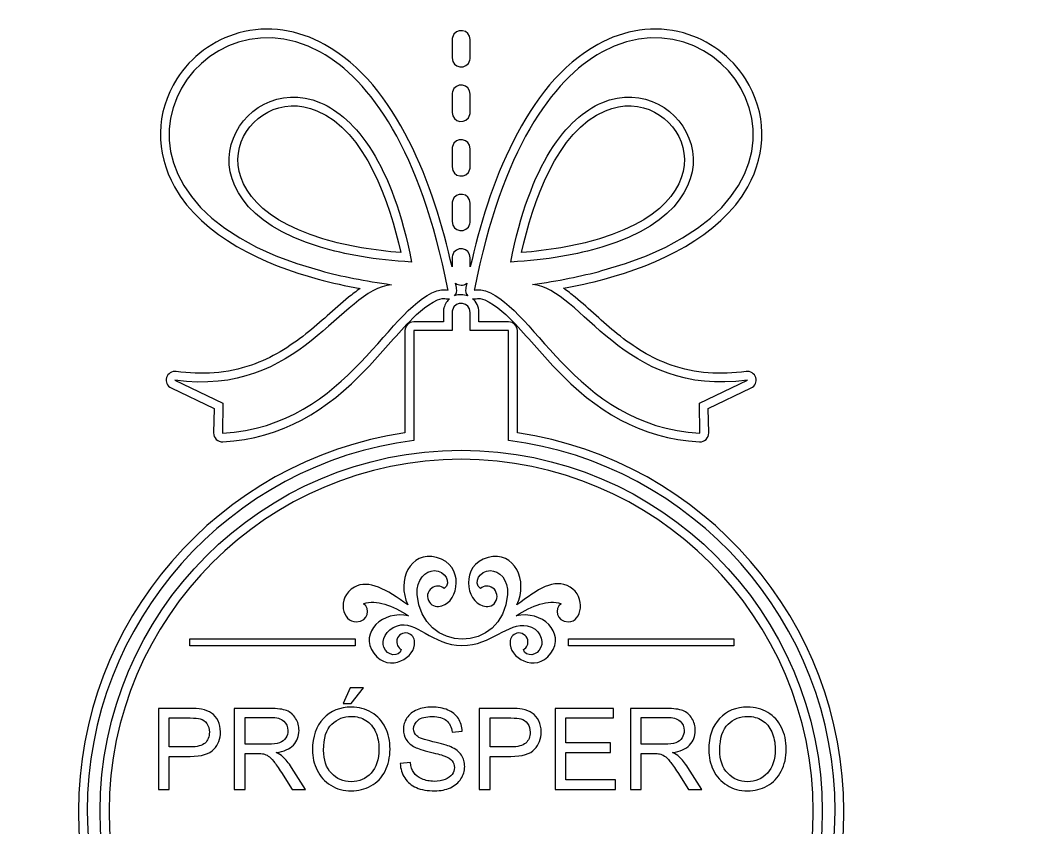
# Model space of a CAD drawing. Header units: centimetres. Extents: x -56 to 56, y -46 to 46.
# Drawn here: x 33.35 to 44.69, y 8.35 to 17.31 of the extents above; entities that cross this region are included whole.
import ezdxf

# ---------------------------------------------------------------- set-up
doc = ezdxf.new("R2010")
doc.units = ezdxf.units.CM
doc.header["$MEASUREMENT"] = 0
doc.layers.add('Camada 1', color=7, linetype='Continuous')

msp = doc.modelspace()

# ---------------------------------------------------------------- linework, layer by layer
at = {"layer": 'Camada 1', "color": 250, "lineweight": 20}
msp.add_open_spline([(28.02574, -1.15384), (40.15826, -1.15384), (43.06602, -1.15388), (56.02575, -1.15388), (56.02575, -1.15388), (56.02575, -1.15388), (56.02575, 32.84612), (56.02575, 32.84612), (56.02575, 32.84612), (43.05091, 32.84612), (40.18961, 32.84612), (28.02574, 32.84612), (28.02574, 32.84612), (26.98292, 32.84612), (25.91856, 32.84612), (24.87574, 32.84612), (24.87574, 32.84612), (24.87574, 32.84612), (23.37574, 32.84612), (23.37574, 32.84612), (23.37574, 32.84612), (23.37574, 32.84612), (23.37574, 32.54614), (23.37574, 32.54614), (23.37574, 32.54614), (23.37574, 32.54614), (18.97574, 32.54614), (18.97574, 32.54614), (18.97574, 32.54614), (18.97574, 32.54614), (18.97574, 32.84612), (18.97574, 32.84612), (18.97574, 32.84612), (18.97574, 32.84612), (17.47574, 32.84612), (17.47574, 32.84612), (17.47574, 32.84612), (17.47574, 32.84612), (17.47574, -1.15384), (17.47574, -1.15384), (17.47574, -1.15384), (17.47574, -1.15384), (18.97574, -1.15384), (18.97574, -1.15384), (18.97574, -1.15384), (18.97574, -1.15384), (18.97574, -0.85386), (18.97574, -0.85386), (18.97574, -0.85386), (18.97574, -0.85386), (23.37574, -0.85386), (23.37574, -0.85386), (23.37574, -0.85386), (23.37574, -0.85386), (23.37574, -1.15384), (23.37574, -1.15384), (23.37574, -1.15384), (23.37574, -1.15384), (24.87574, -1.15384), (24.87574, -1.15384), (24.87574, -1.15384), (25.91856, -1.15384), (26.98292, -1.15384), (28.02574, -1.15384)], degree=3, knots=[0, 0, 0, 0, 0.05882353, 0.05882353, 0.05882353, 0.05882353, 0.11764706, 0.11764706, 0.11764706, 0.11764706, 0.17647059, 0.17647059, 0.17647059, 0.17647059, 0.23529412, 0.23529412, 0.23529412, 0.23529412, 0.29411765, 0.29411765, 0.29411765, 0.29411765, 0.35294118, 0.35294118, 0.35294118, 0.35294118, 0.41176471, 0.41176471, 0.41176471, 0.41176471, 0.47058824, 0.47058824, 0.47058824, 0.47058824, 0.52941176, 0.52941176, 0.52941176, 0.52941176, 0.58823529, 0.58823529, 0.58823529, 0.58823529, 0.64705882, 0.64705882, 0.64705882, 0.64705882, 0.70588235, 0.70588235, 0.70588235, 0.70588235, 0.76470588, 0.76470588, 0.76470588, 0.76470588, 0.82352941, 0.82352941, 0.82352941, 0.82352941, 0.88235294, 0.88235294, 0.88235294, 0.88235294, 1, 1, 1, 1], dxfattribs=at)
at = {"layer": 'Camada 1', "color": 114}
for points, knots in [([(36.6765, 16.95901), (37.23319, 16.65184), (37.78789, 15.86769), (38.09185, 14.32757), (38.09185, 14.32757), (38.09264, 14.32367), (38.09341, 14.31978), (38.09417, 14.31587), (38.09417, 14.31587), (38.06994, 14.31736), (38.04586, 14.31893), (38.02195, 14.32056), (38.02195, 14.32056), (37.44649, 14.2091), (37.00899, 12.80473), (35.5881, 12.72793), (35.5881, 12.72793), (35.5881, 12.72793), (35.59469, 13.06092), (35.59469, 13.06092), (35.59469, 13.06092), (35.59469, 13.06092), (35.06131, 13.31606), (35.06131, 13.31606), (35.06131, 13.31606), (36.44869, 13.12064), (36.90966, 14.32378), (37.46726, 14.37614), (37.46726, 14.37614), (37.17384, 14.41567), (36.91128, 14.46858), (36.6765, 14.53198), (36.6765, 14.53198), (33.76355, 15.31852), (35.22633, 17.75909), (36.6765, 16.95901)], [0, 0, 0, 0, 0.1, 0.1, 0.1, 0.1, 0.2, 0.2, 0.2, 0.2, 0.3, 0.3, 0.3, 0.3, 0.4, 0.4, 0.4, 0.4, 0.5, 0.5, 0.5, 0.5, 0.6, 0.6, 0.6, 0.6, 0.7, 0.7, 0.7, 0.7, 0.8, 0.8, 0.8, 0.8, 1, 1, 1, 1]), ([(39.80375, 16.95901), (41.25392, 17.75909), (42.71665, 15.31852), (39.80375, 14.53198), (39.80375, 14.53198), (39.57384, 14.46985), (39.31728, 14.41785), (39.03117, 14.37859), (39.03117, 14.37859), (39.58675, 14.32608), (40.03156, 13.12064), (41.41894, 13.31606), (41.41894, 13.31606), (41.41894, 13.31606), (40.88557, 13.06092), (40.88557, 13.06092), (40.88557, 13.06092), (40.88557, 13.06092), (40.89216, 12.72793), (40.89216, 12.72793), (40.89216, 12.72793), (39.47129, 12.80473), (39.03376, 14.20909), (38.45831, 14.32056), (38.45831, 14.32056), (38.43439, 14.31893), (38.41032, 14.31736), (38.3861, 14.31587), (38.3861, 14.31587), (38.38684, 14.31978), (38.38763, 14.32367), (38.3884, 14.32757), (38.3884, 14.32757), (38.69239, 15.86769), (39.24702, 16.65189), (39.80375, 16.95901)], [0, 0, 0, 0, 0.1, 0.1, 0.1, 0.1, 0.2, 0.2, 0.2, 0.2, 0.3, 0.3, 0.3, 0.3, 0.4, 0.4, 0.4, 0.4, 0.5, 0.5, 0.5, 0.5, 0.6, 0.6, 0.6, 0.6, 0.7, 0.7, 0.7, 0.7, 0.8, 0.8, 0.8, 0.8, 1, 1, 1, 1]), ([(39.377, 14.33614), (39.42193, 14.30501), (39.46475, 14.27121), (39.50539, 14.23751), (39.50539, 14.23751), (39.66475, 14.10539), (39.81154, 13.95981), (39.9737, 13.82999), (39.9737, 13.82999), (40.15604, 13.68399), (40.34939, 13.56156), (40.57083, 13.48366), (40.57083, 13.48366), (40.84232, 13.38816), (41.12151, 13.37201), (41.40545, 13.41199), (41.40545, 13.41199), (41.45313, 13.41873), (41.4978, 13.39018), (41.51171, 13.34405), (41.51171, 13.34405), (41.52561, 13.29794), (41.50421, 13.24944), (41.46076, 13.22864), (41.46076, 13.22864), (41.46076, 13.22864), (40.98367, 13.00044), (40.98367, 13.00044), (40.98367, 13.00044), (40.98367, 13.00044), (40.98905, 12.72985), (40.98905, 12.72985), (40.98905, 12.72985), (40.9896, 12.70194), (40.97957, 12.67767), (40.95951, 12.65826), (40.95951, 12.65826), (40.9394, 12.63885), (40.91484, 12.62967), (40.88693, 12.63118), (40.88693, 12.63118), (40.22123, 12.66716), (39.73709, 12.97574), (39.28825, 13.4442), (39.28825, 13.4442), (39.12486, 13.61474), (38.97597, 13.79909), (38.81204, 13.968), (38.81204, 13.968), (38.7197, 14.06313), (38.58622, 14.19127), (38.45134, 14.22297), (38.45134, 14.22297), (38.43155, 14.22165), (38.41176, 14.22037), (38.39196, 14.21916), (38.39196, 14.21916), (38.38338, 14.21864), (38.37505, 14.21914), (38.36707, 14.22066), (38.36707, 14.22066), (38.40923, 14.1872), (38.43806, 14.13543), (38.43806, 14.06776), (38.43806, 14.06776), (38.43806, 14.06776), (38.43806, 13.96264), (38.43806, 13.96264), (38.43806, 13.96264), (38.43806, 13.96264), (38.76716, 13.96264), (38.76716, 13.96264), (38.76716, 13.96264), (38.82051, 13.96264), (38.86404, 13.91911), (38.86404, 13.86575), (38.86404, 13.86575), (38.86404, 13.86575), (38.86404, 12.73086), (38.86404, 12.73086), (38.86404, 12.73086), (40.93507, 12.42425), (42.4899, 10.63106), (42.4899, 8.52695), (42.4899, 8.52695), (42.4899, 6.18614), (40.58093, 4.27714), (38.2401, 4.27714), (38.2401, 4.27714), (35.89931, 4.27714), (33.99038, 6.18618), (33.99038, 8.52695), (33.99038, 8.52695), (33.99038, 10.63106), (35.54525, 12.42433), (37.6163, 12.73088), (37.6163, 12.73088), (37.6163, 12.73088), (37.6163, 13.86575), (37.6163, 13.86575), (37.6163, 13.86575), (37.6163, 13.91911), (37.65983, 13.96264), (37.7132, 13.96264), (37.7132, 13.96264), (37.7132, 13.96264), (38.04227, 13.96264), (38.04227, 13.96264), (38.04227, 13.96264), (38.04227, 13.96264), (38.04227, 14.06776), (38.04227, 14.06776), (38.04227, 14.06776), (38.04227, 14.08392), (38.04429, 14.09932), (38.04795, 14.11502), (38.04795, 14.11502), (38.04831, 14.11647), (38.04862, 14.1177), (38.04903, 14.11914), (38.04903, 14.11914), (38.06137, 14.16324), (38.08397, 14.19677), (38.11226, 14.2205), (38.11226, 14.2205), (38.10456, 14.21911), (38.09655, 14.21867), (38.08829, 14.21916), (38.08829, 14.21916), (38.0685, 14.22037), (38.04871, 14.22165), (38.02891, 14.22297), (38.02891, 14.22297), (37.89404, 14.1913), (37.76055, 14.06314), (37.66823, 13.96802), (37.66823, 13.96802), (37.50431, 13.79909), (37.3554, 13.61474), (37.19202, 13.44422), (37.19202, 13.44422), (36.74319, 12.97577), (36.25902, 12.66716), (35.59332, 12.63118), (35.59332, 12.63118), (35.56543, 12.62967), (35.54085, 12.63885), (35.52075, 12.65826), (35.52075, 12.65826), (35.50068, 12.67767), (35.49066, 12.70194), (35.49122, 12.72985), (35.49122, 12.72985), (35.49122, 12.72985), (35.49659, 13.00044), (35.49659, 13.00044), (35.49659, 13.00044), (35.49659, 13.00044), (35.0195, 13.22864), (35.0195, 13.22864), (35.0195, 13.22864), (34.97606, 13.24944), (34.95465, 13.29794), (34.96855, 13.34405), (34.96855, 13.34405), (34.98247, 13.39018), (35.02714, 13.41873), (35.07481, 13.41199), (35.07481, 13.41199), (35.35974, 13.37187), (35.63963, 13.38832), (35.91222, 13.48336), (35.91222, 13.48336), (36.13538, 13.56117), (36.33082, 13.68352), (36.51542, 13.82924), (36.51542, 13.82924), (36.67953, 13.95879), (36.82851, 14.10408), (36.98989, 14.23596), (36.98989, 14.23596), (37.03059, 14.2692), (37.07343, 14.30256), (37.11835, 14.33336), (37.11835, 14.33336), (36.96128, 14.36223), (36.80525, 14.39686), (36.65126, 14.43845), (36.65126, 14.43845), (36.0594, 14.59826), (35.37189, 14.90274), (35.05689, 15.4629), (35.05689, 15.4629), (34.84239, 15.84437), (34.8454, 16.29053), (35.08219, 16.66091), (35.08219, 16.66091), (35.24099, 16.90933), (35.48804, 17.09321), (35.77238, 17.17204), (35.77238, 17.17204), (36.09648, 17.2619), (36.43131, 17.20493), (36.72331, 17.04385), (36.72331, 17.04385), (37.53296, 16.59714), (37.93902, 15.46235), (38.13917, 14.57254), (38.13917, 14.57254), (38.13917, 14.57254), (38.13917, 14.67363), (38.13917, 14.67363), (38.13917, 14.67363), (38.13917, 14.68259), (38.14029, 14.69034), (38.14231, 14.69887), (38.14231, 14.69887), (38.17488, 14.8151), (38.34118, 14.78927), (38.34118, 14.67363), (38.34118, 14.67363), (38.34118, 14.67363), (38.34118, 14.57291), (38.34118, 14.57291), (38.34118, 14.57291), (38.54136, 15.46268), (38.94741, 16.59725), (39.75695, 17.04385), (39.75695, 17.04385), (40.04894, 17.20493), (40.38379, 17.26187), (40.70789, 17.17204), (40.70789, 17.17204), (40.9922, 17.09321), (41.23923, 16.90933), (41.39805, 16.66091), (41.39805, 16.66091), (41.63483, 16.29053), (41.63785, 15.84438), (41.42335, 15.46291), (41.42335, 15.46291), (41.10836, 14.90277), (40.42084, 14.59826), (39.829, 14.43845), (39.829, 14.43845), (39.67994, 14.39816), (39.52895, 14.36444), (39.377, 14.33614)], [0, 0, 0, 0, 0.01587302, 0.01587302, 0.01587302, 0.01587302, 0.03174603, 0.03174603, 0.03174603, 0.03174603, 0.04761905, 0.04761905, 0.04761905, 0.04761905, 0.06349206, 0.06349206, 0.06349206, 0.06349206, 0.07936508, 0.07936508, 0.07936508, 0.07936508, 0.0952381, 0.0952381, 0.0952381, 0.0952381, 0.11111111, 0.11111111, 0.11111111, 0.11111111, 0.12698413, 0.12698413, 0.12698413, 0.12698413, 0.14285714, 0.14285714, 0.14285714, 0.14285714, 0.15873016, 0.15873016, 0.15873016, 0.15873016, 0.17460317, 0.17460317, 0.17460317, 0.17460317, 0.19047619, 0.19047619, 0.19047619, 0.19047619, 0.20634921, 0.20634921, 0.20634921, 0.20634921, 0.22222222, 0.22222222, 0.22222222, 0.22222222, 0.23809524, 0.23809524, 0.23809524, 0.23809524, 0.25396825, 0.25396825, 0.25396825, 0.25396825, 0.26984127, 0.26984127, 0.26984127, 0.26984127, 0.28571429, 0.28571429, 0.28571429, 0.28571429, 0.3015873, 0.3015873, 0.3015873, 0.3015873, 0.31746032, 0.31746032, 0.31746032, 0.31746032, 0.33333333, 0.33333333, 0.33333333, 0.33333333, 0.34920635, 0.34920635, 0.34920635, 0.34920635, 0.36507937, 0.36507937, 0.36507937, 0.36507937, 0.38095238, 0.38095238, 0.38095238, 0.38095238, 0.3968254, 0.3968254, 0.3968254, 0.3968254, 0.41269841, 0.41269841, 0.41269841, 0.41269841, 0.42857143, 0.42857143, 0.42857143, 0.42857143, 0.44444444, 0.44444444, 0.44444444, 0.44444444, 0.46031746, 0.46031746, 0.46031746, 0.46031746, 0.47619048, 0.47619048, 0.47619048, 0.47619048, 0.49206349, 0.49206349, 0.49206349, 0.49206349, 0.50793651, 0.50793651, 0.50793651, 0.50793651, 0.52380952, 0.52380952, 0.52380952, 0.52380952, 0.53968254, 0.53968254, 0.53968254, 0.53968254, 0.55555556, 0.55555556, 0.55555556, 0.55555556, 0.57142857, 0.57142857, 0.57142857, 0.57142857, 0.58730159, 0.58730159, 0.58730159, 0.58730159, 0.6031746, 0.6031746, 0.6031746, 0.6031746, 0.61904762, 0.61904762, 0.61904762, 0.61904762, 0.63492063, 0.63492063, 0.63492063, 0.63492063, 0.65079365, 0.65079365, 0.65079365, 0.65079365, 0.66666667, 0.66666667, 0.66666667, 0.66666667, 0.68253968, 0.68253968, 0.68253968, 0.68253968, 0.6984127, 0.6984127, 0.6984127, 0.6984127, 0.71428571, 0.71428571, 0.71428571, 0.71428571, 0.73015873, 0.73015873, 0.73015873, 0.73015873, 0.74603175, 0.74603175, 0.74603175, 0.74603175, 0.76190476, 0.76190476, 0.76190476, 0.76190476, 0.77777778, 0.77777778, 0.77777778, 0.77777778, 0.79365079, 0.79365079, 0.79365079, 0.79365079, 0.80952381, 0.80952381, 0.80952381, 0.80952381, 0.82539683, 0.82539683, 0.82539683, 0.82539683, 0.84126984, 0.84126984, 0.84126984, 0.84126984, 0.85714286, 0.85714286, 0.85714286, 0.85714286, 0.87301587, 0.87301587, 0.87301587, 0.87301587, 0.88888889, 0.88888889, 0.88888889, 0.88888889, 0.9047619, 0.9047619, 0.9047619, 0.9047619, 0.92063492, 0.92063492, 0.92063492, 0.92063492, 0.93650794, 0.93650794, 0.93650794, 0.93650794, 0.95238095, 0.95238095, 0.95238095, 0.95238095, 0.96825397, 0.96825397, 0.96825397, 0.96825397, 1, 1, 1, 1]), ([(38.14231, 17.12271), (38.17488, 17.23888), (38.34118, 17.21303), (38.34118, 17.09747), (38.34118, 17.09747), (38.34118, 17.09747), (38.34118, 16.89546), (38.34118, 16.89546), (38.34118, 16.89546), (38.34118, 16.88651), (38.34003, 16.87877), (38.33795, 16.87022), (38.33795, 16.87022), (38.30546, 16.75405), (38.13917, 16.77997), (38.13917, 16.89546), (38.13917, 16.89546), (38.13917, 16.89546), (38.13917, 17.09747), (38.13917, 17.09747), (38.13917, 17.09747), (38.13917, 17.10641), (38.14029, 17.11415), (38.14231, 17.12271)], [0, 0, 0, 0, 0.14285714, 0.14285714, 0.14285714, 0.14285714, 0.28571429, 0.28571429, 0.28571429, 0.28571429, 0.42857143, 0.42857143, 0.42857143, 0.42857143, 0.57142857, 0.57142857, 0.57142857, 0.57142857, 0.71428571, 0.71428571, 0.71428571, 0.71428571, 1, 1, 1, 1]), ([(36.6765, 14.79254), (36.94842, 14.71069), (37.28246, 14.65162), (37.69009, 14.62664), (37.69009, 14.62664), (37.47593, 15.71907), (37.06949, 16.23228), (36.6765, 16.39751), (36.6765, 16.39751), (35.77301, 16.77729), (34.94122, 15.31464), (36.6765, 14.79254)], [0, 0, 0, 0, 0.25, 0.25, 0.25, 0.25, 0.5, 0.5, 0.5, 0.5, 1, 1, 1, 1]), ([(39.80375, 14.79254), (41.53905, 15.31464), (40.70726, 16.77729), (39.80375, 16.39751), (39.80375, 16.39751), (39.41075, 16.23228), (39.00435, 15.71907), (38.79017, 14.62664), (38.79017, 14.62664), (39.19789, 14.65162), (39.53186, 14.71069), (39.80375, 14.79254)], [0, 0, 0, 0, 0.25, 0.25, 0.25, 0.25, 0.5, 0.5, 0.5, 0.5, 1, 1, 1, 1]), ([(37.5691, 14.73237), (37.4467, 15.28747), (37.17869, 16.08131), (36.63895, 16.30818), (36.63895, 16.30818), (35.85228, 16.63891), (35.10958, 15.3652), (36.70442, 14.88531), (36.70442, 14.88531), (36.98274, 14.80156), (37.27801, 14.75612), (37.5691, 14.73237)], [0, 0, 0, 0, 0.25, 0.25, 0.25, 0.25, 0.5, 0.5, 0.5, 0.5, 1, 1, 1, 1]), ([(38.14231, 16.51675), (38.17488, 16.63296), (38.34118, 16.60706), (38.34118, 16.49157), (38.34118, 16.49157), (38.34118, 16.49157), (38.34118, 16.28956), (38.34118, 16.28956), (38.34118, 16.28956), (38.34118, 16.28063), (38.34003, 16.27287), (38.33795, 16.26432), (38.33795, 16.26432), (38.30546, 16.1481), (38.13917, 16.17395), (38.13917, 16.28956), (38.13917, 16.28956), (38.13917, 16.28956), (38.13917, 16.49157), (38.13917, 16.49157), (38.13917, 16.49157), (38.13917, 16.50047), (38.14029, 16.50825), (38.14231, 16.51675)], [0, 0, 0, 0, 0.14285714, 0.14285714, 0.14285714, 0.14285714, 0.28571429, 0.28571429, 0.28571429, 0.28571429, 0.42857143, 0.42857143, 0.42857143, 0.42857143, 0.57142857, 0.57142857, 0.57142857, 0.57142857, 0.71428571, 0.71428571, 0.71428571, 0.71428571, 1, 1, 1, 1]), ([(38.91115, 14.73237), (39.20227, 14.75612), (39.49753, 14.80156), (39.77582, 14.88531), (39.77582, 14.88531), (41.37068, 15.3652), (40.628, 16.63891), (39.8413, 16.30818), (39.8413, 16.30818), (39.30159, 16.08131), (39.03357, 15.28747), (38.91115, 14.73237)], [0, 0, 0, 0, 0.25, 0.25, 0.25, 0.25, 0.5, 0.5, 0.5, 0.5, 1, 1, 1, 1]), ([(38.14231, 15.9108), (38.17488, 16.02694), (38.34118, 16.00111), (38.34118, 15.88557), (38.34118, 15.88557), (38.34118, 15.88557), (38.34118, 15.68354), (38.34118, 15.68354), (38.34118, 15.68354), (38.34118, 15.67468), (38.34003, 15.66684), (38.33795, 15.65831), (38.33795, 15.65831), (38.30546, 15.54215), (38.13917, 15.56806), (38.13917, 15.68354), (38.13917, 15.68354), (38.13917, 15.68354), (38.13917, 15.88557), (38.13917, 15.88557), (38.13917, 15.88557), (38.13917, 15.89448), (38.14029, 15.90224), (38.14231, 15.9108)], [0, 0, 0, 0, 0.14285714, 0.14285714, 0.14285714, 0.14285714, 0.28571429, 0.28571429, 0.28571429, 0.28571429, 0.42857143, 0.42857143, 0.42857143, 0.42857143, 0.57142857, 0.57142857, 0.57142857, 0.57142857, 0.71428571, 0.71428571, 0.71428571, 0.71428571, 1, 1, 1, 1]), ([(38.14231, 15.30489), (38.17488, 15.42106), (38.34118, 15.39516), (38.34118, 15.27967), (38.34118, 15.27967), (38.34118, 15.27967), (38.34118, 15.07765), (38.34118, 15.07765), (38.34118, 15.07765), (38.34118, 15.06869), (38.34003, 15.06096), (38.33795, 15.05242), (38.33795, 15.05242), (38.30546, 14.93625), (38.13917, 14.96202), (38.13917, 15.07765), (38.13917, 15.07765), (38.13917, 15.07765), (38.13917, 15.27967), (38.13917, 15.27967), (38.13917, 15.27967), (38.13917, 15.28854), (38.14029, 15.29634), (38.14231, 15.30489)], [0, 0, 0, 0, 0.14285714, 0.14285714, 0.14285714, 0.14285714, 0.28571429, 0.28571429, 0.28571429, 0.28571429, 0.42857143, 0.42857143, 0.42857143, 0.42857143, 0.57142857, 0.57142857, 0.57142857, 0.57142857, 0.71428571, 0.71428571, 0.71428571, 0.71428571, 1, 1, 1, 1]), ([(38.31457, 14.25052), (38.31457, 14.25052), (38.31325, 14.25199), (38.31325, 14.25199), (38.31325, 14.25199), (38.29283, 14.27529), (38.28507, 14.30395), (38.29099, 14.33433), (38.29099, 14.33433), (38.29176, 14.33834), (38.29256, 14.34234), (38.29334, 14.34633), (38.29334, 14.34633), (38.29334, 14.34633), (38.3024, 14.39148), (38.3024, 14.39148), (38.3024, 14.39148), (38.26602, 14.36324), (38.21336, 14.36536), (38.17776, 14.39199), (38.17776, 14.39199), (38.17776, 14.39199), (38.18691, 14.34633), (38.18691, 14.34633), (38.18691, 14.34633), (38.18771, 14.34234), (38.18849, 14.33834), (38.18927, 14.33433), (38.18927, 14.33433), (38.19516, 14.30414), (38.18753, 14.27568), (38.16741, 14.25247), (38.16741, 14.25247), (38.21459, 14.26988), (38.26785, 14.26858), (38.31457, 14.25052)], [0, 0, 0, 0, 0.1, 0.1, 0.1, 0.1, 0.2, 0.2, 0.2, 0.2, 0.3, 0.3, 0.3, 0.3, 0.4, 0.4, 0.4, 0.4, 0.5, 0.5, 0.5, 0.5, 0.6, 0.6, 0.6, 0.6, 0.7, 0.7, 0.7, 0.7, 0.8, 0.8, 0.8, 0.8, 1, 1, 1, 1]), ([(38.34118, 14.06776), (38.34118, 14.06776), (38.34118, 13.86575), (38.34118, 13.86575), (38.34118, 13.86575), (38.34118, 13.86575), (38.76716, 13.86575), (38.76716, 13.86575), (38.76716, 13.86575), (38.76716, 13.86575), (38.76716, 12.64642), (38.76716, 12.64642), (38.76716, 12.64642), (40.80725, 12.3861), (42.39301, 10.6358), (42.39301, 8.52695), (42.39301, 8.52695), (42.39301, 6.23963), (40.52746, 4.37403), (38.2401, 4.37403), (38.2401, 4.37403), (35.9528, 4.37403), (34.08727, 6.23963), (34.08727, 8.52695), (34.08727, 8.52695), (34.08727, 10.63584), (35.67308, 12.38617), (37.7132, 12.64643), (37.7132, 12.64643), (37.7132, 12.64643), (37.7132, 13.86575), (37.7132, 13.86575), (37.7132, 13.86575), (37.7132, 13.86575), (38.13917, 13.86575), (38.13917, 13.86575), (38.13917, 13.86575), (38.13917, 13.86575), (38.13917, 14.06776), (38.13917, 14.06776), (38.13917, 14.06776), (38.13917, 14.07669), (38.14029, 14.08443), (38.14231, 14.09298), (38.14231, 14.09298), (38.17488, 14.20915), (38.34118, 14.18325), (38.34118, 14.06776)], [0, 0, 0, 0, 0.07692308, 0.07692308, 0.07692308, 0.07692308, 0.15384615, 0.15384615, 0.15384615, 0.15384615, 0.23076923, 0.23076923, 0.23076923, 0.23076923, 0.30769231, 0.30769231, 0.30769231, 0.30769231, 0.38461538, 0.38461538, 0.38461538, 0.38461538, 0.46153846, 0.46153846, 0.46153846, 0.46153846, 0.53846154, 0.53846154, 0.53846154, 0.53846154, 0.61538462, 0.61538462, 0.61538462, 0.61538462, 0.69230769, 0.69230769, 0.69230769, 0.69230769, 0.76923077, 0.76923077, 0.76923077, 0.76923077, 0.84615385, 0.84615385, 0.84615385, 0.84615385, 1, 1, 1, 1]), ([(38.2401, 12.53692), (36.03186, 12.53692), (34.23022, 10.73515), (34.23022, 8.52695), (34.23022, 8.52695), (34.23022, 6.31874), (36.03186, 4.51698), (38.2401, 4.51698), (38.2401, 4.51698), (40.44834, 4.51698), (42.25007, 6.31871), (42.25007, 8.52695), (42.25007, 8.52695), (42.25007, 10.73519), (40.44834, 12.53692), (38.2401, 12.53692)], [0, 0, 0, 0, 0.2, 0.2, 0.2, 0.2, 0.4, 0.4, 0.4, 0.4, 0.6, 0.6, 0.6, 0.6, 1, 1, 1, 1]), ([(38.2401, 12.43631), (40.39282, 12.43631), (42.14948, 10.67964), (42.14948, 8.52695), (42.14948, 8.52695), (42.14948, 6.37423), (40.39282, 4.61756), (38.2401, 4.61756), (38.2401, 4.61756), (36.08741, 4.61756), (34.3308, 6.37428), (34.3308, 8.52695), (34.3308, 8.52695), (34.3308, 10.67962), (36.08741, 12.43631), (38.2401, 12.43631)], [0, 0, 0, 0, 0.2, 0.2, 0.2, 0.2, 0.4, 0.4, 0.4, 0.4, 0.6, 0.6, 0.6, 0.6, 1, 1, 1, 1]), ([(38.75572, 10.93619), (38.76966, 11.10014), (38.65947, 11.2001), (38.56496, 11.20077), (38.56496, 11.20077), (38.44335, 11.20169), (38.37114, 11.06628), (38.45465, 11.0027), (38.45465, 11.0027), (38.49332, 11.03442), (38.54564, 11.04066), (38.59255, 11.00727), (38.59255, 11.00727), (38.63942, 10.97389), (38.65323, 10.89664), (38.61918, 10.84885), (38.61918, 10.84885), (38.58506, 10.801), (38.52925, 10.78951), (38.48105, 10.81069), (38.48105, 10.81069), (38.29555, 10.85441), (38.22141, 11.26302), (38.53981, 11.34579), (38.53981, 11.34579), (38.83442, 11.42239), (38.98769, 11.08964), (38.85806, 10.82003), (38.85806, 10.82003), (39.0919, 10.99076), (39.26759, 11.12304), (39.44984, 11.0175), (39.44984, 11.0175), (39.63211, 10.91205), (39.57862, 10.62583), (39.43306, 10.63139), (39.43306, 10.63139), (39.28764, 10.63699), (39.27643, 10.77689), (39.34916, 10.83284), (39.34916, 10.83284), (39.20778, 10.88276), (39.03209, 10.8134), (38.85063, 10.69831), (38.85063, 10.69831), (39.13478, 10.7627), (39.40392, 10.5126), (39.23533, 10.28241), (39.23533, 10.28241), (39.0666, 10.0521), (38.7607, 10.24271), (38.78485, 10.40633), (38.78485, 10.40633), (38.78319, 10.45207), (38.81033, 10.49335), (38.8598, 10.50557), (38.8598, 10.50557), (38.90931, 10.51777), (38.96718, 10.48193), (38.97913, 10.43336), (38.97913, 10.43336), (38.99108, 10.3849), (38.96924, 10.34468), (38.93127, 10.32357), (38.93127, 10.32357), (38.95589, 10.23582), (39.08817, 10.25081), (39.12641, 10.34918), (39.12641, 10.34918), (39.15614, 10.42565), (39.11426, 10.56106), (38.97408, 10.58774), (38.97408, 10.58774), (38.7605, 10.62848), (38.57816, 10.3683), (38.24934, 10.36843), (38.24934, 10.36843), (37.91601, 10.36856), (37.73362, 10.65847), (37.53244, 10.58774), (37.53244, 10.58774), (37.39782, 10.54048), (37.35037, 10.42565), (37.3801, 10.34918), (37.3801, 10.34918), (37.41834, 10.25081), (37.55063, 10.23582), (37.57526, 10.32357), (37.57526, 10.32357), (37.53728, 10.34468), (37.51652, 10.38922), (37.5274, 10.43336), (37.5274, 10.43336), (37.5404, 10.48625), (37.59382, 10.51856), (37.64674, 10.50557), (37.64674, 10.50557), (37.69285, 10.49422), (37.72333, 10.45207), (37.72167, 10.40633), (37.72167, 10.40633), (37.74576, 10.24271), (37.43991, 10.0521), (37.27119, 10.28241), (37.27119, 10.28241), (37.1026, 10.5126), (37.37175, 10.7627), (37.65588, 10.69831), (37.65588, 10.69831), (37.47435, 10.8134), (37.29872, 10.88276), (37.15734, 10.83284), (37.15734, 10.83284), (37.2301, 10.77689), (37.21889, 10.63699), (37.07338, 10.63139), (37.07338, 10.63139), (36.92789, 10.62583), (36.84401, 10.89438), (37.05666, 11.0175), (37.05666, 11.0175), (37.20846, 11.10546), (37.41462, 10.99076), (37.64846, 10.82003), (37.64846, 10.82003), (37.51881, 11.08964), (37.67209, 11.42244), (37.96673, 11.34579), (37.96673, 11.34579), (38.28513, 11.26302), (38.21099, 10.85441), (38.02548, 10.81069), (38.02548, 10.81069), (37.97728, 10.78951), (37.91914, 10.80424), (37.8874, 10.84885), (37.8874, 10.84885), (37.85098, 10.89994), (37.86285, 10.97084), (37.91397, 11.00727), (37.91397, 11.00727), (37.95663, 11.03768), (38.01318, 11.03442), (38.05188, 11.0027), (38.05188, 11.0027), (38.13538, 11.06628), (38.06317, 11.20169), (37.9415, 11.20077), (37.9415, 11.20077), (37.84698, 11.2001), (37.73686, 11.10014), (37.75081, 10.93619), (37.75081, 10.93619), (37.80671, 10.27808), (38.69916, 10.271), (38.75572, 10.93619)], [0, 0, 0, 0, 0.025, 0.025, 0.025, 0.025, 0.05, 0.05, 0.05, 0.05, 0.075, 0.075, 0.075, 0.075, 0.1, 0.1, 0.1, 0.1, 0.125, 0.125, 0.125, 0.125, 0.15, 0.15, 0.15, 0.15, 0.175, 0.175, 0.175, 0.175, 0.2, 0.2, 0.2, 0.2, 0.225, 0.225, 0.225, 0.225, 0.25, 0.25, 0.25, 0.25, 0.275, 0.275, 0.275, 0.275, 0.3, 0.3, 0.3, 0.3, 0.325, 0.325, 0.325, 0.325, 0.35, 0.35, 0.35, 0.35, 0.375, 0.375, 0.375, 0.375, 0.4, 0.4, 0.4, 0.4, 0.425, 0.425, 0.425, 0.425, 0.45, 0.45, 0.45, 0.45, 0.475, 0.475, 0.475, 0.475, 0.5, 0.5, 0.5, 0.5, 0.525, 0.525, 0.525, 0.525, 0.55, 0.55, 0.55, 0.55, 0.575, 0.575, 0.575, 0.575, 0.6, 0.6, 0.6, 0.6, 0.625, 0.625, 0.625, 0.625, 0.65, 0.65, 0.65, 0.65, 0.675, 0.675, 0.675, 0.675, 0.7, 0.7, 0.7, 0.7, 0.725, 0.725, 0.725, 0.725, 0.75, 0.75, 0.75, 0.75, 0.775, 0.775, 0.775, 0.775, 0.8, 0.8, 0.8, 0.8, 0.825, 0.825, 0.825, 0.825, 0.85, 0.85, 0.85, 0.85, 0.875, 0.875, 0.875, 0.875, 0.9, 0.9, 0.9, 0.9, 0.925, 0.925, 0.925, 0.925, 0.95, 0.95, 0.95, 0.95, 1, 1, 1, 1]), ([(35.22693, 10.36657), (35.22693, 10.36657), (37.06205, 10.36657), (37.06205, 10.36657), (37.06205, 10.36657), (37.06205, 10.36657), (37.06205, 10.44237), (37.06205, 10.44237), (37.06205, 10.44237), (37.06205, 10.44237), (35.22693, 10.44237), (35.22693, 10.44237), (35.22693, 10.44237), (35.22693, 10.44237), (35.22693, 10.36657), (35.22693, 10.36657)], [0, 0, 0, 0, 0.2, 0.2, 0.2, 0.2, 0.4, 0.4, 0.4, 0.4, 0.6, 0.6, 0.6, 0.6, 1, 1, 1, 1]), ([(39.432, 10.36657), (39.432, 10.36657), (41.26711, 10.36657), (41.26711, 10.36657), (41.26711, 10.36657), (41.26711, 10.36657), (41.26711, 10.44237), (41.26711, 10.44237), (41.26711, 10.44237), (41.26711, 10.44237), (39.432, 10.44237), (39.432, 10.44237), (39.432, 10.44237), (39.432, 10.44237), (39.432, 10.36657), (39.432, 10.36657)], [0, 0, 0, 0, 0.2, 0.2, 0.2, 0.2, 0.4, 0.4, 0.4, 0.4, 0.6, 0.6, 0.6, 0.6, 1, 1, 1, 1]), ([(36.92838, 9.72481), (36.92838, 9.72481), (37.00882, 9.897), (37.00882, 9.897), (37.00882, 9.897), (37.00882, 9.897), (37.15462, 9.897), (37.15462, 9.897), (37.15462, 9.897), (37.15462, 9.897), (37.02013, 9.72481), (37.02013, 9.72481), (37.02013, 9.72481), (37.02013, 9.72481), (36.92838, 9.72481), (36.92838, 9.72481)], [0, 0, 0, 0, 0.2, 0.2, 0.2, 0.2, 0.4, 0.4, 0.4, 0.4, 0.6, 0.6, 0.6, 0.6, 1, 1, 1, 1]), ([(34.87945, 8.76958), (34.87945, 8.76958), (34.87945, 9.66951), (34.87945, 9.66951), (34.87945, 9.66951), (34.87945, 9.66951), (35.21923, 9.66951), (35.21923, 9.66951), (35.21923, 9.66951), (35.27893, 9.66951), (35.32459, 9.66657), (35.35623, 9.66092), (35.35623, 9.66092), (35.40043, 9.65359), (35.4375, 9.63955), (35.46746, 9.61902), (35.46746, 9.61902), (35.49742, 9.59828), (35.52151, 9.56937), (35.53973, 9.5323), (35.53973, 9.5323), (35.55796, 9.49522), (35.56696, 9.45437), (35.56696, 9.40975), (35.56696, 9.40975), (35.56696, 9.3335), (35.54266, 9.26877), (35.49385, 9.21598), (35.49385, 9.21598), (35.44526, 9.16298), (35.35706, 9.13659), (35.2297, 9.13659), (35.2297, 9.13659), (35.2297, 9.13659), (34.99885, 9.13659), (34.99885, 9.13659), (34.99885, 9.13659), (34.99885, 9.13659), (34.99885, 8.76958), (34.99885, 8.76958), (34.99885, 8.76958), (34.99885, 8.76958), (34.87945, 8.76958), (34.87945, 8.76958)], [0, 0, 0, 0, 0.08333333, 0.08333333, 0.08333333, 0.08333333, 0.16666667, 0.16666667, 0.16666667, 0.16666667, 0.25, 0.25, 0.25, 0.25, 0.33333333, 0.33333333, 0.33333333, 0.33333333, 0.41666667, 0.41666667, 0.41666667, 0.41666667, 0.5, 0.5, 0.5, 0.5, 0.58333333, 0.58333333, 0.58333333, 0.58333333, 0.66666667, 0.66666667, 0.66666667, 0.66666667, 0.75, 0.75, 0.75, 0.75, 0.83333333, 0.83333333, 0.83333333, 0.83333333, 1, 1, 1, 1]), ([(35.7203, 8.76958), (35.7203, 8.76958), (35.7203, 9.66951), (35.7203, 9.66951), (35.7203, 9.66951), (35.7203, 9.66951), (36.11915, 9.66951), (36.11915, 9.66951), (36.11915, 9.66951), (36.19938, 9.66951), (36.26034, 9.66134), (36.30203, 9.64521), (36.30203, 9.64521), (36.34372, 9.62908), (36.37702, 9.60059), (36.40195, 9.55974), (36.40195, 9.55974), (36.42688, 9.51889), (36.43924, 9.47364), (36.43924, 9.4242), (36.43924, 9.4242), (36.43924, 9.36031), (36.4185, 9.30648), (36.37723, 9.2627), (36.37723, 9.2627), (36.33597, 9.21891), (36.27228, 9.19126), (36.18598, 9.17932), (36.18598, 9.17932), (36.21761, 9.16424), (36.24149, 9.14916), (36.25783, 9.13449), (36.25783, 9.13449), (36.2926, 9.10265), (36.32549, 9.06264), (36.35628, 9.01467), (36.35628, 9.01467), (36.35628, 9.01467), (36.51193, 8.76958), (36.51193, 8.76958), (36.51193, 8.76958), (36.51193, 8.76958), (36.3632, 8.76958), (36.3632, 8.76958), (36.3632, 8.76958), (36.3632, 8.76958), (36.24421, 8.95686), (36.24421, 8.95686), (36.24421, 8.95686), (36.20965, 9.01111), (36.18095, 9.05238), (36.15854, 9.08108), (36.15854, 9.08108), (36.13591, 9.10978), (36.1158, 9.12968), (36.098, 9.1412), (36.098, 9.1412), (36.0804, 9.15251), (36.06217, 9.16047), (36.04374, 9.16508), (36.04374, 9.16508), (36.03033, 9.1678), (36.00834, 9.16927), (35.97754, 9.16927), (35.97754, 9.16927), (35.97754, 9.16927), (35.83971, 9.16927), (35.83971, 9.16927), (35.83971, 9.16927), (35.83971, 9.16927), (35.83971, 8.76958), (35.83971, 8.76958), (35.83971, 8.76958), (35.83971, 8.76958), (35.7203, 8.76958), (35.7203, 8.76958)], [0, 0, 0, 0, 0.05, 0.05, 0.05, 0.05, 0.1, 0.1, 0.1, 0.1, 0.15, 0.15, 0.15, 0.15, 0.2, 0.2, 0.2, 0.2, 0.25, 0.25, 0.25, 0.25, 0.3, 0.3, 0.3, 0.3, 0.35, 0.35, 0.35, 0.35, 0.4, 0.4, 0.4, 0.4, 0.45, 0.45, 0.45, 0.45, 0.5, 0.5, 0.5, 0.5, 0.55, 0.55, 0.55, 0.55, 0.6, 0.6, 0.6, 0.6, 0.65, 0.65, 0.65, 0.65, 0.7, 0.7, 0.7, 0.7, 0.75, 0.75, 0.75, 0.75, 0.8, 0.8, 0.8, 0.8, 0.85, 0.85, 0.85, 0.85, 0.9, 0.9, 0.9, 0.9, 1, 1, 1, 1]), ([(36.58902, 9.2076), (36.58902, 9.35675), (36.62924, 9.47364), (36.70947, 9.55806), (36.70947, 9.55806), (36.7897, 9.64248), (36.89319, 9.68459), (37.02013, 9.68459), (37.02013, 9.68459), (37.10329, 9.68459), (37.17808, 9.66469), (37.2449, 9.6251), (37.2449, 9.6251), (37.31152, 9.5855), (37.36242, 9.5302), (37.3974, 9.45919), (37.3974, 9.45919), (37.43239, 9.38838), (37.44998, 9.30794), (37.44998, 9.21808), (37.44998, 9.21808), (37.44998, 9.12695), (37.43155, 9.04526), (37.39468, 8.9734), (37.39468, 8.9734), (37.35781, 8.90134), (37.30565, 8.84688), (37.2382, 8.81001), (37.2382, 8.81001), (37.17054, 8.77293), (37.09764, 8.7545), (37.0195, 8.7545), (37.0195, 8.7545), (36.93466, 8.7545), (36.85904, 8.77503), (36.79222, 8.81588), (36.79222, 8.81588), (36.7256, 8.85672), (36.67491, 8.91245), (36.64055, 8.98325), (36.64055, 8.98325), (36.6062, 9.05384), (36.58902, 9.12863), (36.58902, 9.2076)], [0, 0, 0, 0, 0.08333333, 0.08333333, 0.08333333, 0.08333333, 0.16666667, 0.16666667, 0.16666667, 0.16666667, 0.25, 0.25, 0.25, 0.25, 0.33333333, 0.33333333, 0.33333333, 0.33333333, 0.41666667, 0.41666667, 0.41666667, 0.41666667, 0.5, 0.5, 0.5, 0.5, 0.58333333, 0.58333333, 0.58333333, 0.58333333, 0.66666667, 0.66666667, 0.66666667, 0.66666667, 0.75, 0.75, 0.75, 0.75, 0.83333333, 0.83333333, 0.83333333, 0.83333333, 1, 1, 1, 1]), ([(37.56415, 9.05866), (37.56415, 9.05866), (37.67601, 9.06872), (37.67601, 9.06872), (37.67601, 9.06872), (37.68125, 9.02347), (37.69361, 8.98639), (37.71309, 8.95727), (37.71309, 8.95727), (37.73257, 8.92837), (37.76273, 8.9049), (37.80358, 8.88689), (37.80358, 8.88689), (37.84443, 8.86908), (37.89052, 8.86008), (37.94163, 8.86008), (37.94163, 8.86008), (37.98709, 8.86008), (38.0271, 8.86678), (38.06187, 8.88039), (38.06187, 8.88039), (38.09664, 8.89401), (38.12241, 8.91265), (38.13938, 8.93633), (38.13938, 8.93633), (38.15635, 8.96), (38.16494, 8.98576), (38.16494, 9.01341), (38.16494, 9.01341), (38.16494, 9.04149), (38.15677, 9.06599), (38.14043, 9.08715), (38.14043, 9.08715), (38.12409, 9.1081), (38.09706, 9.1257), (38.05936, 9.14015), (38.05936, 9.14015), (38.03527, 9.14937), (37.98185, 9.16403), (37.8991, 9.18393), (37.8991, 9.18393), (37.81636, 9.20383), (37.75854, 9.22248), (37.72545, 9.24007), (37.72545, 9.24007), (37.6825, 9.2627), (37.65066, 9.29077), (37.62971, 9.32407), (37.62971, 9.32407), (37.60856, 9.35738), (37.59808, 9.39488), (37.59808, 9.43615), (37.59808, 9.43615), (37.59808, 9.48181), (37.61107, 9.52434), (37.63684, 9.56372), (37.63684, 9.56372), (37.6626, 9.60331), (37.7001, 9.63327), (37.74975, 9.6538), (37.74975, 9.6538), (37.79918, 9.67432), (37.85428, 9.68459), (37.91482, 9.68459), (37.91482, 9.68459), (37.98143, 9.68459), (38.04029, 9.67391), (38.0912, 9.65233), (38.0912, 9.65233), (38.1421, 9.63096), (38.18127, 9.59933), (38.20872, 9.55743), (38.20872, 9.55743), (38.23616, 9.51575), (38.25082, 9.46841), (38.25292, 9.41562), (38.25292, 9.41562), (38.25292, 9.41562), (38.13854, 9.40682), (38.13854, 9.40682), (38.13854, 9.40682), (38.13247, 9.46359), (38.11173, 9.50653), (38.07633, 9.53544), (38.07633, 9.53544), (38.04092, 9.56456), (37.98855, 9.57901), (37.91942, 9.57901), (37.91942, 9.57901), (37.84736, 9.57901), (37.79478, 9.56581), (37.7619, 9.53942), (37.7619, 9.53942), (37.72901, 9.51302), (37.71246, 9.48118), (37.71246, 9.4439), (37.71246, 9.4439), (37.71246, 9.41164), (37.72419, 9.38503), (37.74744, 9.36408), (37.74744, 9.36408), (37.77048, 9.34335), (37.83019, 9.32177), (37.92697, 9.29998), (37.92697, 9.29998), (38.02375, 9.27799), (38.09015, 9.25893), (38.12618, 9.24259), (38.12618, 9.24259), (38.17834, 9.2185), (38.2171, 9.18812), (38.24202, 9.15104), (38.24202, 9.15104), (38.26695, 9.11417), (38.27931, 9.07165), (38.27931, 9.02347), (38.27931, 9.02347), (38.27931, 8.9755), (38.26569, 8.93067), (38.23825, 8.88836), (38.23825, 8.88836), (38.21081, 8.84604), (38.17164, 8.81315), (38.12032, 8.78969), (38.12032, 8.78969), (38.06899, 8.76623), (38.01139, 8.7545), (37.94708, 8.7545), (37.94708, 8.7545), (37.8658, 8.7545), (37.79772, 8.76644), (37.74283, 8.79011), (37.74283, 8.79011), (37.68774, 8.81378), (37.6448, 8.84939), (37.61358, 8.89715), (37.61358, 8.89715), (37.58216, 8.94471), (37.56582, 8.99854), (37.56415, 9.05866)], [0, 0, 0, 0, 0.02777778, 0.02777778, 0.02777778, 0.02777778, 0.05555556, 0.05555556, 0.05555556, 0.05555556, 0.08333333, 0.08333333, 0.08333333, 0.08333333, 0.11111111, 0.11111111, 0.11111111, 0.11111111, 0.13888889, 0.13888889, 0.13888889, 0.13888889, 0.16666667, 0.16666667, 0.16666667, 0.16666667, 0.19444444, 0.19444444, 0.19444444, 0.19444444, 0.22222222, 0.22222222, 0.22222222, 0.22222222, 0.25, 0.25, 0.25, 0.25, 0.27777778, 0.27777778, 0.27777778, 0.27777778, 0.30555556, 0.30555556, 0.30555556, 0.30555556, 0.33333333, 0.33333333, 0.33333333, 0.33333333, 0.36111111, 0.36111111, 0.36111111, 0.36111111, 0.38888889, 0.38888889, 0.38888889, 0.38888889, 0.41666667, 0.41666667, 0.41666667, 0.41666667, 0.44444444, 0.44444444, 0.44444444, 0.44444444, 0.47222222, 0.47222222, 0.47222222, 0.47222222, 0.5, 0.5, 0.5, 0.5, 0.52777778, 0.52777778, 0.52777778, 0.52777778, 0.55555556, 0.55555556, 0.55555556, 0.55555556, 0.58333333, 0.58333333, 0.58333333, 0.58333333, 0.61111111, 0.61111111, 0.61111111, 0.61111111, 0.63888889, 0.63888889, 0.63888889, 0.63888889, 0.66666667, 0.66666667, 0.66666667, 0.66666667, 0.69444444, 0.69444444, 0.69444444, 0.69444444, 0.72222222, 0.72222222, 0.72222222, 0.72222222, 0.75, 0.75, 0.75, 0.75, 0.77777778, 0.77777778, 0.77777778, 0.77777778, 0.80555556, 0.80555556, 0.80555556, 0.80555556, 0.83333333, 0.83333333, 0.83333333, 0.83333333, 0.86111111, 0.86111111, 0.86111111, 0.86111111, 0.88888889, 0.88888889, 0.88888889, 0.88888889, 0.91666667, 0.91666667, 0.91666667, 0.91666667, 0.94444444, 0.94444444, 0.94444444, 0.94444444, 1, 1, 1, 1]), ([(38.44145, 8.76958), (38.44145, 8.76958), (38.44145, 9.66951), (38.44145, 9.66951), (38.44145, 9.66951), (38.44145, 9.66951), (38.78123, 9.66951), (38.78123, 9.66951), (38.78123, 9.66951), (38.84093, 9.66951), (38.88659, 9.66657), (38.91823, 9.66092), (38.91823, 9.66092), (38.96243, 9.65359), (38.9995, 9.63955), (39.02946, 9.61902), (39.02946, 9.61902), (39.05942, 9.59828), (39.08351, 9.56937), (39.10173, 9.5323), (39.10173, 9.5323), (39.11996, 9.49522), (39.12896, 9.45437), (39.12896, 9.40975), (39.12896, 9.40975), (39.12896, 9.3335), (39.10466, 9.26877), (39.05585, 9.21598), (39.05585, 9.21598), (39.00726, 9.16298), (38.91906, 9.13659), (38.7917, 9.13659), (38.7917, 9.13659), (38.7917, 9.13659), (38.56085, 9.13659), (38.56085, 9.13659), (38.56085, 9.13659), (38.56085, 9.13659), (38.56085, 8.76958), (38.56085, 8.76958), (38.56085, 8.76958), (38.56085, 8.76958), (38.44145, 8.76958), (38.44145, 8.76958)], [0, 0, 0, 0, 0.08333333, 0.08333333, 0.08333333, 0.08333333, 0.16666667, 0.16666667, 0.16666667, 0.16666667, 0.25, 0.25, 0.25, 0.25, 0.33333333, 0.33333333, 0.33333333, 0.33333333, 0.41666667, 0.41666667, 0.41666667, 0.41666667, 0.5, 0.5, 0.5, 0.5, 0.58333333, 0.58333333, 0.58333333, 0.58333333, 0.66666667, 0.66666667, 0.66666667, 0.66666667, 0.75, 0.75, 0.75, 0.75, 0.83333333, 0.83333333, 0.83333333, 0.83333333, 1, 1, 1, 1]), ([(39.2823, 8.76958), (39.2823, 8.76958), (39.2823, 9.66951), (39.2823, 9.66951), (39.2823, 9.66951), (39.2823, 9.66951), (39.93211, 9.66951), (39.93211, 9.66951), (39.93211, 9.66951), (39.93211, 9.66951), (39.93211, 9.56393), (39.93211, 9.56393), (39.93211, 9.56393), (39.93211, 9.56393), (39.40171, 9.56393), (39.40171, 9.56393), (39.40171, 9.56393), (39.40171, 9.56393), (39.40171, 9.28741), (39.40171, 9.28741), (39.40171, 9.28741), (39.40171, 9.28741), (39.89817, 9.28741), (39.89817, 9.28741), (39.89817, 9.28741), (39.89817, 9.28741), (39.89817, 9.18184), (39.89817, 9.18184), (39.89817, 9.18184), (39.89817, 9.18184), (39.40171, 9.18184), (39.40171, 9.18184), (39.40171, 9.18184), (39.40171, 9.18184), (39.40171, 8.87516), (39.40171, 8.87516), (39.40171, 8.87516), (39.40171, 8.87516), (39.95348, 8.87516), (39.95348, 8.87516), (39.95348, 8.87516), (39.95348, 8.87516), (39.95348, 8.76958), (39.95348, 8.76958), (39.95348, 8.76958), (39.95348, 8.76958), (39.2823, 8.76958), (39.2823, 8.76958)], [0, 0, 0, 0, 0.07692308, 0.07692308, 0.07692308, 0.07692308, 0.15384615, 0.15384615, 0.15384615, 0.15384615, 0.23076923, 0.23076923, 0.23076923, 0.23076923, 0.30769231, 0.30769231, 0.30769231, 0.30769231, 0.38461538, 0.38461538, 0.38461538, 0.38461538, 0.46153846, 0.46153846, 0.46153846, 0.46153846, 0.53846154, 0.53846154, 0.53846154, 0.53846154, 0.61538462, 0.61538462, 0.61538462, 0.61538462, 0.69230769, 0.69230769, 0.69230769, 0.69230769, 0.76923077, 0.76923077, 0.76923077, 0.76923077, 0.84615385, 0.84615385, 0.84615385, 0.84615385, 1, 1, 1, 1]), ([(40.12064, 8.76958), (40.12064, 8.76958), (40.12064, 9.66951), (40.12064, 9.66951), (40.12064, 9.66951), (40.12064, 9.66951), (40.51949, 9.66951), (40.51949, 9.66951), (40.51949, 9.66951), (40.59972, 9.66951), (40.66068, 9.66134), (40.70237, 9.64521), (40.70237, 9.64521), (40.74406, 9.62908), (40.77736, 9.60059), (40.80229, 9.55974), (40.80229, 9.55974), (40.82722, 9.51889), (40.83958, 9.47364), (40.83958, 9.4242), (40.83958, 9.4242), (40.83958, 9.36031), (40.81884, 9.30648), (40.77757, 9.2627), (40.77757, 9.2627), (40.73631, 9.21891), (40.67262, 9.19126), (40.58632, 9.17932), (40.58632, 9.17932), (40.61795, 9.16424), (40.64183, 9.14916), (40.65817, 9.13449), (40.65817, 9.13449), (40.69294, 9.10265), (40.72583, 9.06264), (40.75662, 9.01467), (40.75662, 9.01467), (40.75662, 9.01467), (40.91227, 8.76958), (40.91227, 8.76958), (40.91227, 8.76958), (40.91227, 8.76958), (40.76354, 8.76958), (40.76354, 8.76958), (40.76354, 8.76958), (40.76354, 8.76958), (40.64455, 8.95686), (40.64455, 8.95686), (40.64455, 8.95686), (40.60999, 9.01111), (40.58129, 9.05238), (40.55888, 9.08108), (40.55888, 9.08108), (40.53625, 9.10978), (40.51614, 9.12968), (40.49834, 9.1412), (40.49834, 9.1412), (40.48074, 9.15251), (40.46251, 9.16047), (40.44408, 9.16508), (40.44408, 9.16508), (40.43067, 9.1678), (40.40868, 9.16927), (40.37788, 9.16927), (40.37788, 9.16927), (40.37788, 9.16927), (40.24005, 9.16927), (40.24005, 9.16927), (40.24005, 9.16927), (40.24005, 9.16927), (40.24005, 8.76958), (40.24005, 8.76958), (40.24005, 8.76958), (40.24005, 8.76958), (40.12064, 8.76958), (40.12064, 8.76958)], [0, 0, 0, 0, 0.05, 0.05, 0.05, 0.05, 0.1, 0.1, 0.1, 0.1, 0.15, 0.15, 0.15, 0.15, 0.2, 0.2, 0.2, 0.2, 0.25, 0.25, 0.25, 0.25, 0.3, 0.3, 0.3, 0.3, 0.35, 0.35, 0.35, 0.35, 0.4, 0.4, 0.4, 0.4, 0.45, 0.45, 0.45, 0.45, 0.5, 0.5, 0.5, 0.5, 0.55, 0.55, 0.55, 0.55, 0.6, 0.6, 0.6, 0.6, 0.65, 0.65, 0.65, 0.65, 0.7, 0.7, 0.7, 0.7, 0.75, 0.75, 0.75, 0.75, 0.8, 0.8, 0.8, 0.8, 0.85, 0.85, 0.85, 0.85, 0.9, 0.9, 0.9, 0.9, 1, 1, 1, 1]), ([(40.98936, 9.2076), (40.98936, 9.35675), (41.02958, 9.47364), (41.10981, 9.55806), (41.10981, 9.55806), (41.19004, 9.64248), (41.29353, 9.68459), (41.42047, 9.68459), (41.42047, 9.68459), (41.50363, 9.68459), (41.57842, 9.66469), (41.64524, 9.6251), (41.64524, 9.6251), (41.71186, 9.5855), (41.76276, 9.5302), (41.79774, 9.45919), (41.79774, 9.45919), (41.83273, 9.38838), (41.85032, 9.30794), (41.85032, 9.21808), (41.85032, 9.21808), (41.85032, 9.12695), (41.83189, 9.04526), (41.79502, 8.9734), (41.79502, 8.9734), (41.75815, 8.90134), (41.70599, 8.84688), (41.63854, 8.81001), (41.63854, 8.81001), (41.57088, 8.77293), (41.49798, 8.7545), (41.41984, 8.7545), (41.41984, 8.7545), (41.335, 8.7545), (41.25938, 8.77503), (41.19256, 8.81588), (41.19256, 8.81588), (41.12594, 8.85672), (41.07525, 8.91245), (41.04089, 8.98325), (41.04089, 8.98325), (41.00654, 9.05384), (40.98936, 9.12863), (40.98936, 9.2076)], [0, 0, 0, 0, 0.08333333, 0.08333333, 0.08333333, 0.08333333, 0.16666667, 0.16666667, 0.16666667, 0.16666667, 0.25, 0.25, 0.25, 0.25, 0.33333333, 0.33333333, 0.33333333, 0.33333333, 0.41666667, 0.41666667, 0.41666667, 0.41666667, 0.5, 0.5, 0.5, 0.5, 0.58333333, 0.58333333, 0.58333333, 0.58333333, 0.66666667, 0.66666667, 0.66666667, 0.66666667, 0.75, 0.75, 0.75, 0.75, 0.83333333, 0.83333333, 0.83333333, 0.83333333, 1, 1, 1, 1]), ([(34.99885, 9.24217), (34.99885, 9.24217), (35.23138, 9.24217), (35.23138, 9.24217), (35.23138, 9.24217), (35.30846, 9.24217), (35.36293, 9.25641), (35.3954, 9.28511), (35.3954, 9.28511), (35.42766, 9.31381), (35.44379, 9.35403), (35.44379, 9.40619), (35.44379, 9.40619), (35.44379, 9.44369), (35.43436, 9.47595), (35.4153, 9.50276), (35.4153, 9.50276), (35.39624, 9.52957), (35.3711, 9.54738), (35.3401, 9.55597), (35.3401, 9.55597), (35.31999, 9.5612), (35.28291, 9.56393), (35.22907, 9.56393), (35.22907, 9.56393), (35.22907, 9.56393), (34.99885, 9.56393), (34.99885, 9.56393), (34.99885, 9.56393), (34.99885, 9.56393), (34.99885, 9.24217), (34.99885, 9.24217)], [0, 0, 0, 0, 0.11111111, 0.11111111, 0.11111111, 0.11111111, 0.22222222, 0.22222222, 0.22222222, 0.22222222, 0.33333333, 0.33333333, 0.33333333, 0.33333333, 0.44444444, 0.44444444, 0.44444444, 0.44444444, 0.55555556, 0.55555556, 0.55555556, 0.55555556, 0.66666667, 0.66666667, 0.66666667, 0.66666667, 0.77777778, 0.77777778, 0.77777778, 0.77777778, 1, 1, 1, 1]), ([(35.83971, 9.27233), (35.83971, 9.27233), (36.09527, 9.27233), (36.09527, 9.27233), (36.09527, 9.27233), (36.14974, 9.27233), (36.19205, 9.27799), (36.22264, 9.2893), (36.22264, 9.2893), (36.25322, 9.3004), (36.27647, 9.31842), (36.29218, 9.34335), (36.29218, 9.34335), (36.3081, 9.36806), (36.31606, 9.39488), (36.31606, 9.424), (36.31606, 9.424), (36.31606, 9.46652), (36.30077, 9.50171), (36.26998, 9.52915), (36.26998, 9.52915), (36.23919, 9.5566), (36.19059, 9.57021), (36.12418, 9.57021), (36.12418, 9.57021), (36.12418, 9.57021), (35.83971, 9.57021), (35.83971, 9.57021), (35.83971, 9.57021), (35.83971, 9.57021), (35.83971, 9.27233), (35.83971, 9.27233)], [0, 0, 0, 0, 0.11111111, 0.11111111, 0.11111111, 0.11111111, 0.22222222, 0.22222222, 0.22222222, 0.22222222, 0.33333333, 0.33333333, 0.33333333, 0.33333333, 0.44444444, 0.44444444, 0.44444444, 0.44444444, 0.55555556, 0.55555556, 0.55555556, 0.55555556, 0.66666667, 0.66666667, 0.66666667, 0.66666667, 0.77777778, 0.77777778, 0.77777778, 0.77777778, 1, 1, 1, 1]), ([(36.71219, 9.20551), (36.71219, 9.09721), (36.74131, 9.01195), (36.79955, 8.94973), (36.79955, 8.94973), (36.85778, 8.88752), (36.93089, 8.8563), (37.01887, 8.8563), (37.01887, 8.8563), (37.10853, 8.8563), (37.18206, 8.88773), (37.24008, 8.95057), (37.24008, 8.95057), (37.2979, 9.01341), (37.32681, 9.10265), (37.32681, 9.21829), (37.32681, 9.21829), (37.32681, 9.29139), (37.31445, 9.35529), (37.28973, 9.40975), (37.28973, 9.40975), (37.26501, 9.46422), (37.22877, 9.50653), (37.18122, 9.53649), (37.18122, 9.53649), (37.13346, 9.56644), (37.08004, 9.58152), (37.02076, 9.58152), (37.02076, 9.58152), (36.93655, 9.58152), (36.86407, 9.55262), (36.80332, 9.4948), (36.80332, 9.4948), (36.74257, 9.43698), (36.71219, 9.34062), (36.71219, 9.20551)], [0, 0, 0, 0, 0.1, 0.1, 0.1, 0.1, 0.2, 0.2, 0.2, 0.2, 0.3, 0.3, 0.3, 0.3, 0.4, 0.4, 0.4, 0.4, 0.5, 0.5, 0.5, 0.5, 0.6, 0.6, 0.6, 0.6, 0.7, 0.7, 0.7, 0.7, 0.8, 0.8, 0.8, 0.8, 1, 1, 1, 1]), ([(38.56085, 9.24217), (38.56085, 9.24217), (38.79338, 9.24217), (38.79338, 9.24217), (38.79338, 9.24217), (38.87046, 9.24217), (38.92493, 9.25641), (38.9574, 9.28511), (38.9574, 9.28511), (38.98966, 9.31381), (39.00579, 9.35403), (39.00579, 9.40619), (39.00579, 9.40619), (39.00579, 9.44369), (38.99636, 9.47595), (38.9773, 9.50276), (38.9773, 9.50276), (38.95824, 9.52957), (38.9331, 9.54738), (38.9021, 9.55597), (38.9021, 9.55597), (38.88199, 9.5612), (38.84491, 9.56393), (38.79107, 9.56393), (38.79107, 9.56393), (38.79107, 9.56393), (38.56085, 9.56393), (38.56085, 9.56393), (38.56085, 9.56393), (38.56085, 9.56393), (38.56085, 9.24217), (38.56085, 9.24217)], [0, 0, 0, 0, 0.11111111, 0.11111111, 0.11111111, 0.11111111, 0.22222222, 0.22222222, 0.22222222, 0.22222222, 0.33333333, 0.33333333, 0.33333333, 0.33333333, 0.44444444, 0.44444444, 0.44444444, 0.44444444, 0.55555556, 0.55555556, 0.55555556, 0.55555556, 0.66666667, 0.66666667, 0.66666667, 0.66666667, 0.77777778, 0.77777778, 0.77777778, 0.77777778, 1, 1, 1, 1]), ([(40.24005, 9.27233), (40.24005, 9.27233), (40.49561, 9.27233), (40.49561, 9.27233), (40.49561, 9.27233), (40.55008, 9.27233), (40.59239, 9.27799), (40.62298, 9.2893), (40.62298, 9.2893), (40.65356, 9.3004), (40.67681, 9.31842), (40.69252, 9.34335), (40.69252, 9.34335), (40.70844, 9.36806), (40.7164, 9.39488), (40.7164, 9.424), (40.7164, 9.424), (40.7164, 9.46652), (40.70111, 9.50171), (40.67032, 9.52915), (40.67032, 9.52915), (40.63953, 9.5566), (40.59093, 9.57021), (40.52452, 9.57021), (40.52452, 9.57021), (40.52452, 9.57021), (40.24005, 9.57021), (40.24005, 9.57021), (40.24005, 9.57021), (40.24005, 9.57021), (40.24005, 9.27233), (40.24005, 9.27233)], [0, 0, 0, 0, 0.11111111, 0.11111111, 0.11111111, 0.11111111, 0.22222222, 0.22222222, 0.22222222, 0.22222222, 0.33333333, 0.33333333, 0.33333333, 0.33333333, 0.44444444, 0.44444444, 0.44444444, 0.44444444, 0.55555556, 0.55555556, 0.55555556, 0.55555556, 0.66666667, 0.66666667, 0.66666667, 0.66666667, 0.77777778, 0.77777778, 0.77777778, 0.77777778, 1, 1, 1, 1]), ([(41.11253, 9.20551), (41.11253, 9.09721), (41.14165, 9.01195), (41.19989, 8.94973), (41.19989, 8.94973), (41.25812, 8.88752), (41.33123, 8.8563), (41.41921, 8.8563), (41.41921, 8.8563), (41.50887, 8.8563), (41.5824, 8.88773), (41.64042, 8.95057), (41.64042, 8.95057), (41.69824, 9.01341), (41.72715, 9.10265), (41.72715, 9.21829), (41.72715, 9.21829), (41.72715, 9.29139), (41.71479, 9.35529), (41.69007, 9.40975), (41.69007, 9.40975), (41.66535, 9.46422), (41.62911, 9.50653), (41.58156, 9.53649), (41.58156, 9.53649), (41.5338, 9.56644), (41.48038, 9.58152), (41.4211, 9.58152), (41.4211, 9.58152), (41.33689, 9.58152), (41.26441, 9.55262), (41.20366, 9.4948), (41.20366, 9.4948), (41.14291, 9.43698), (41.11253, 9.34062), (41.11253, 9.20551)], [0, 0, 0, 0, 0.1, 0.1, 0.1, 0.1, 0.2, 0.2, 0.2, 0.2, 0.3, 0.3, 0.3, 0.3, 0.4, 0.4, 0.4, 0.4, 0.5, 0.5, 0.5, 0.5, 0.6, 0.6, 0.6, 0.6, 0.7, 0.7, 0.7, 0.7, 0.8, 0.8, 0.8, 0.8, 1, 1, 1, 1])]:
    msp.add_open_spline(points, degree=3, knots=knots, dxfattribs=at)

doc.saveas('drawing.dxf')
